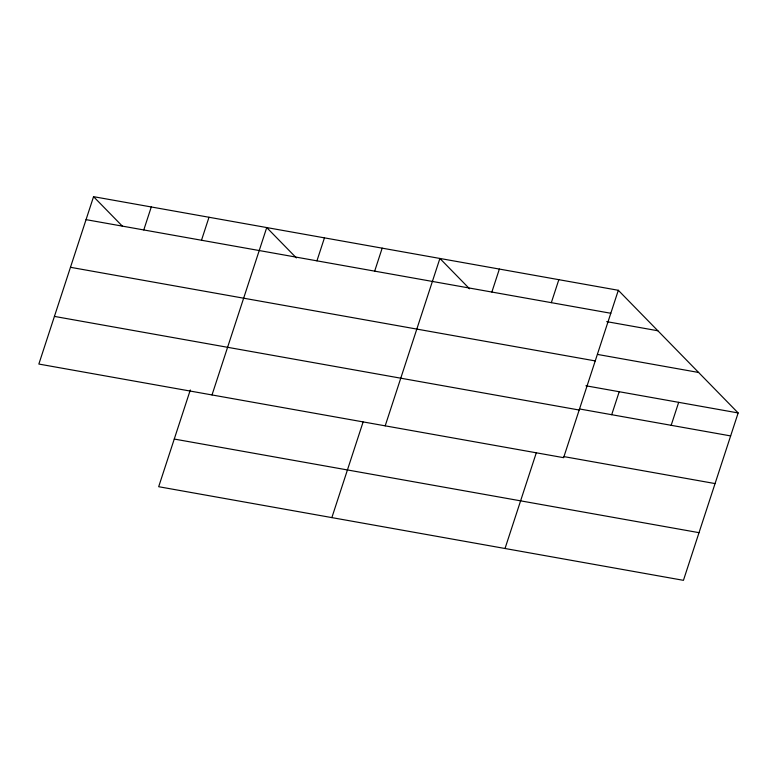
<?xml version="1.0" encoding="UTF-8"?>
<svg xmlns="http://www.w3.org/2000/svg" width="777" height="777" viewBox="0 0 777 777"><rect width="100%" height="100%" fill="white"/><g stroke="black" fill="none" stroke-linecap="round" stroke-linejoin="round"><path stroke-width="1.17" d="M93.561 196.668L38.85 364.054L563.607 457.672L618.317 290.287L93.561 196.668L122.397 226.185M143.774 229.943L151.282 206.964M201.496 240.239L209.003 217.259M190.307 389.957L158.683 486.713L683.439 580.332L738.15 412.946L618.317 290.287M212.014 394.949L266.734 227.564L296.387 257.915M316.938 260.839L324.456 237.859M374.669 271.134L382.177 248.154M331.857 517.608L363.102 421.998M385.188 425.845L439.899 258.459L469.561 288.811M491.86 292.045L499.368 269.065M551.33 302.651L558.838 279.671M505.021 548.504L536.276 452.884M611.693 414.704L619.211 391.725M671.163 425.31L678.68 402.331M86.053 219.648L610.8 313.267M606.711 321.639L657.857 330.759M597.503 354.429L698.601 372.465M70.474 267.298L595.231 360.916M585.907 385.78L738.15 412.946M579.584 408.974L730.642 435.916M54.429 316.404L579.176 410.023M564.005 456.623L715.063 483.576M174.262 439.054L699.018 532.672"/></g></svg>
